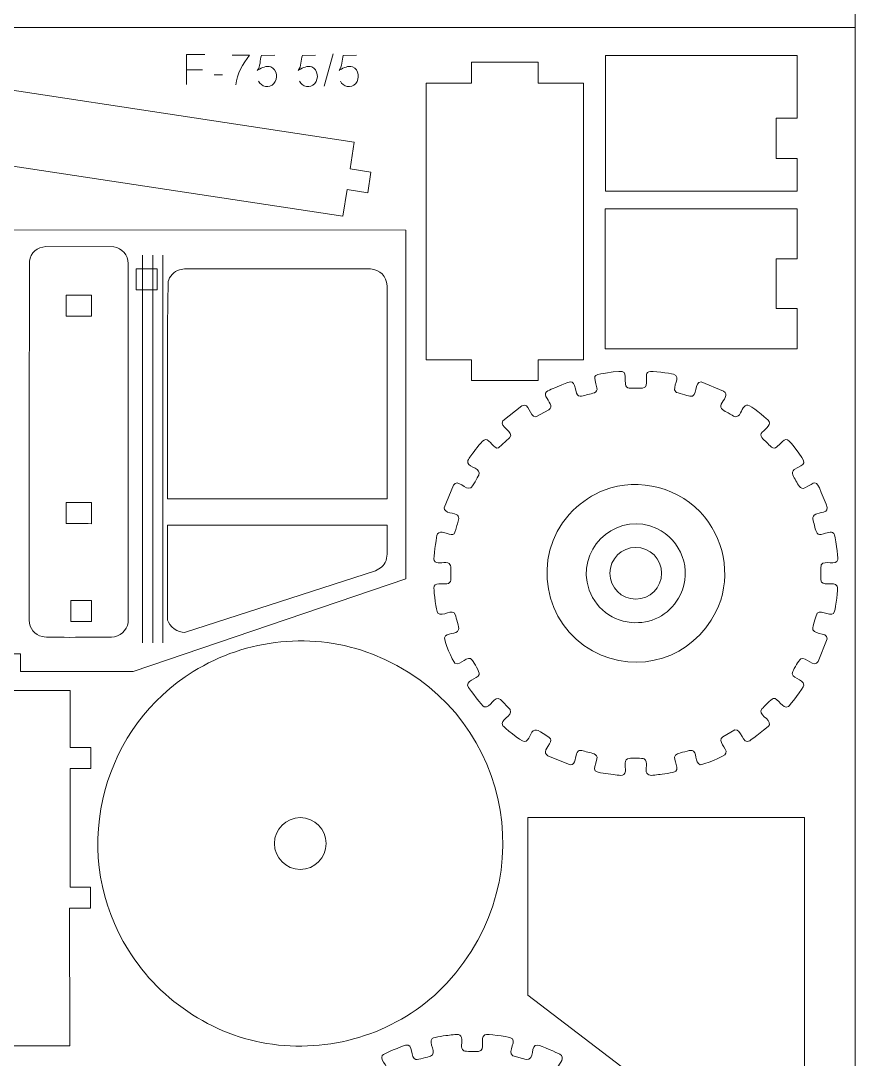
# Model space of a CAD drawing. Header units: millimetres. Extents: x 286 to 667, y 349 to 1219.
# Drawn here: x 564.4 to 666.4, y 513.3 to 640.1 of the extents above; entities that cross this region are included whole.
import ezdxf

# ---------------------------------------------------------------- set-up
doc = ezdxf.new("R2010")
doc.units = ezdxf.units.MM
doc.header["$MEASUREMENT"] = 0
doc.layers.add('Camada 1', color=7, linetype='Continuous')

msp = doc.modelspace()

# ---------------------------------------------------------------- linework, layer by layer
at = {"layer": 'Camada 1', "color": 3, "lineweight": 0}
for points in [[(476.362, 639.323), (666.362, 639.323), (666.362, 929.323), (476.362, 929.323), (476.362, 639.323)], [(476.362, 349.323), (666.362, 349.323), (666.362, 639.323), (476.362, 639.323), (476.362, 349.323)]]:
    msp.add_lwpolyline(points, close=True, dxfattribs=at)
at = {"layer": 'Camada 1', "color": 1, "lineweight": 20}
for points, knots in [([(584.6248, 632.3454), (584.6248, 633.5592), (584.5952, 634.773), (584.6396, 636.0016), (584.6396, 636.0016), (584.6396, 636.0016), (586.8748, 636.0016), (586.8748, 636.0016)], [0, 0, 0, 0, 0.33333333, 0.33333333, 0.33333333, 0.33333333, 1, 1, 1, 1]), ([(590.6841, 632.3261), (590.8156, 633.6562), (591.5026, 634.884), (592.3358, 635.9218), (592.3358, 635.9218), (592.3358, 635.9218), (590.231, 635.951), (590.231, 635.951)], [0, 0, 0, 0, 0.33333333, 0.33333333, 0.33333333, 0.33333333, 1, 1, 1, 1]), ([(593.2899, 634.0736), (593.6913, 634.5641), (593.6021, 635.3074), (593.7953, 635.9168), (593.7953, 635.9168), (593.7953, 635.9168), (595.4156, 635.9465), (595.4156, 635.9465)], [0, 0, 0, 0, 0.33333333, 0.33333333, 0.33333333, 0.33333333, 1, 1, 1, 1]), ([(598.2901, 634.0736), (598.6914, 634.5641), (598.6022, 635.3074), (598.7955, 635.9168), (598.7955, 635.9168), (598.7955, 635.9168), (600.4157, 635.9465), (600.4157, 635.9465)], [0, 0, 0, 0, 0.33333333, 0.33333333, 0.33333333, 0.33333333, 1, 1, 1, 1]), ([(603.2902, 634.0736), (603.6916, 634.5641), (603.6024, 635.3074), (603.7956, 635.9168), (603.7956, 635.9168), (603.7956, 635.9168), (605.4158, 635.9465), (605.4158, 635.9465)], [0, 0, 0, 0, 0.33333333, 0.33333333, 0.33333333, 0.33333333, 1, 1, 1, 1]), ([(593.4534, 632.7804), (593.721, 632.0371), (594.7913, 631.8885), (595.3115, 632.4682), (595.3115, 632.4682), (595.8318, 633.0776), (595.7277, 634.1628), (594.9399, 634.5047), (594.9399, 634.5047), (594.3751, 634.6979), (593.8697, 634.3857), (593.394, 634.148)], [0, 0, 0, 0, 0.25, 0.25, 0.25, 0.25, 0.5, 0.5, 0.5, 0.5, 1, 1, 1, 1]), ([(598.4536, 632.7804), (598.7212, 632.0371), (599.7914, 631.8885), (600.3117, 632.4682), (600.3117, 632.4682), (600.8319, 633.0776), (600.7278, 634.1628), (599.9401, 634.5047), (599.9401, 634.5047), (599.3752, 634.6979), (598.8698, 634.3857), (598.3941, 634.148)], [0, 0, 0, 0, 0.25, 0.25, 0.25, 0.25, 0.5, 0.5, 0.5, 0.5, 1, 1, 1, 1]), ([(603.4537, 632.7804), (603.7213, 632.0371), (604.7916, 631.8885), (605.3118, 632.4682), (605.3118, 632.4682), (605.8321, 633.0776), (605.728, 634.1628), (604.9402, 634.5047), (604.9402, 634.5047), (604.3753, 634.6979), (603.8699, 634.3857), (603.3942, 634.148)], [0, 0, 0, 0, 0.25, 0.25, 0.25, 0.25, 0.5, 0.5, 0.5, 0.5, 1, 1, 1, 1])]:
    msp.add_open_spline(points, degree=3, knots=knots, dxfattribs=at)
for points in [[(602.5712, 636.1105), (602.5712, 636.1105), (601.4544, 632.1329), (601.4544, 632.1329)], [(586.5787, 634.1513), (586.5787, 634.1513), (584.6248, 634.1513), (584.6248, 634.1513)], [(589.0531, 633.523), (589.0531, 633.523), (588.0128, 633.523), (588.0128, 633.523)]]:
    msp.add_open_spline(points, degree=3, dxfattribs=at)
at = {"layer": 'Camada 1', "color": 5, "lineweight": 9}
for points, knots in [([(635.8308, 635.9102), (635.8308, 635.9102), (659.2558, 635.9102), (659.2558, 635.9102), (659.2558, 635.9102), (659.2558, 635.9102), (659.2558, 628.2602), (659.2558, 628.2602), (659.2558, 628.2602), (659.2558, 628.2602), (656.7058, 628.2602), (656.7058, 628.2602), (656.7058, 628.2602), (656.7058, 628.2602), (656.7058, 623.3101), (656.7058, 623.3101), (656.7058, 623.3101), (656.7058, 623.3101), (659.2558, 623.3101), (659.2558, 623.3101), (659.2558, 623.3101), (659.2558, 623.3101), (659.2558, 619.3351), (659.2558, 619.3351), (659.2558, 619.3351), (659.2558, 619.3351), (635.8308, 619.3351), (635.8308, 619.3351), (635.8308, 619.3351), (635.8308, 619.3351), (635.8308, 635.9102), (635.8308, 635.9102)], [0, 0, 0, 0, 0.11111111, 0.11111111, 0.11111111, 0.11111111, 0.22222222, 0.22222222, 0.22222222, 0.22222222, 0.33333333, 0.33333333, 0.33333333, 0.33333333, 0.44444444, 0.44444444, 0.44444444, 0.44444444, 0.55555556, 0.55555556, 0.55555556, 0.55555556, 0.66666667, 0.66666667, 0.66666667, 0.66666667, 0.77777778, 0.77777778, 0.77777778, 0.77777778, 1, 1, 1, 1]), ([(604.6308, 622.06), (604.6308, 622.06), (607.1558, 621.66), (607.1558, 621.66), (607.1558, 621.66), (607.1558, 621.66), (606.7808, 619.1351), (606.7808, 619.1351), (606.7808, 619.1351), (606.7808, 619.1351), (604.2558, 619.5101), (604.2558, 619.5101), (604.2558, 619.5101), (604.2558, 619.5101), (603.7558, 616.2601), (603.7558, 616.2601), (603.7558, 616.2601), (603.7558, 616.2601), (539.9808, 625.9101), (539.9808, 625.9101), (539.9808, 625.9101), (539.9808, 625.9101), (540.4558, 629.1851), (540.4558, 629.1851), (540.4558, 629.1851), (540.4558, 629.1851), (537.9308, 629.5601), (537.9308, 629.5601), (537.9308, 629.5601), (537.9308, 629.5601), (538.3058, 632.0851), (538.3058, 632.0851), (538.3058, 632.0851), (538.3058, 632.0851), (540.8558, 631.7101), (540.8558, 631.7101), (540.8558, 631.7101), (540.8558, 631.7101), (541.3308, 634.9851), (541.3308, 634.9851), (541.3308, 634.9851), (541.3308, 634.9851), (605.1308, 625.31), (605.1308, 625.31), (605.1308, 625.31), (605.1308, 625.31), (604.6308, 622.06), (604.6308, 622.06)], [0, 0, 0, 0, 0.07692308, 0.07692308, 0.07692308, 0.07692308, 0.15384615, 0.15384615, 0.15384615, 0.15384615, 0.23076923, 0.23076923, 0.23076923, 0.23076923, 0.30769231, 0.30769231, 0.30769231, 0.30769231, 0.38461538, 0.38461538, 0.38461538, 0.38461538, 0.46153846, 0.46153846, 0.46153846, 0.46153846, 0.53846154, 0.53846154, 0.53846154, 0.53846154, 0.61538462, 0.61538462, 0.61538462, 0.61538462, 0.69230769, 0.69230769, 0.69230769, 0.69230769, 0.76923077, 0.76923077, 0.76923077, 0.76923077, 0.84615385, 0.84615385, 0.84615385, 0.84615385, 1, 1, 1, 1]), ([(627.6183, 632.5226), (627.6183, 632.5226), (627.6183, 635.0726), (627.6183, 635.0726), (627.6183, 635.0726), (627.6183, 635.0726), (619.4683, 635.0726), (619.4683, 635.0726), (619.4683, 635.0726), (619.4683, 635.0726), (619.4683, 632.5226), (619.4683, 632.5226), (619.4683, 632.5226), (619.4683, 632.5226), (613.9433, 632.5226), (613.9433, 632.5226), (613.9433, 632.5226), (613.9433, 632.5226), (613.9433, 598.7226), (613.9433, 598.7226), (613.9433, 598.7226), (613.9433, 598.7226), (619.4683, 598.7226), (619.4683, 598.7226), (619.4683, 598.7226), (619.4683, 598.7226), (619.4683, 596.1726), (619.4683, 596.1726), (619.4683, 596.1726), (619.4683, 596.1726), (627.6183, 596.1726), (627.6183, 596.1726), (627.6183, 596.1726), (627.6183, 596.1726), (627.6183, 598.7226), (627.6183, 598.7226), (627.6183, 598.7226), (627.6183, 598.7226), (633.1433, 598.7226), (633.1433, 598.7226), (633.1433, 598.7226), (633.1433, 598.7226), (633.1433, 632.5226), (633.1433, 632.5226), (633.1433, 632.5226), (633.1433, 632.5226), (627.6183, 632.5226), (627.6183, 632.5226)], [0, 0, 0, 0, 0.07692308, 0.07692308, 0.07692308, 0.07692308, 0.15384615, 0.15384615, 0.15384615, 0.15384615, 0.23076923, 0.23076923, 0.23076923, 0.23076923, 0.30769231, 0.30769231, 0.30769231, 0.30769231, 0.38461538, 0.38461538, 0.38461538, 0.38461538, 0.46153846, 0.46153846, 0.46153846, 0.46153846, 0.53846154, 0.53846154, 0.53846154, 0.53846154, 0.61538462, 0.61538462, 0.61538462, 0.61538462, 0.69230769, 0.69230769, 0.69230769, 0.69230769, 0.76923077, 0.76923077, 0.76923077, 0.76923077, 0.84615385, 0.84615385, 0.84615385, 0.84615385, 1, 1, 1, 1]), ([(659.2683, 600.0726), (659.2683, 600.0726), (635.8183, 600.0726), (635.8183, 600.0726), (635.8183, 600.0726), (635.8183, 600.0726), (635.8183, 617.1726), (635.8183, 617.1726), (635.8183, 617.1726), (635.8183, 617.1726), (659.2683, 617.1726), (659.2683, 617.1726), (659.2683, 617.1726), (659.2683, 617.1726), (659.2683, 611.0726), (659.2683, 611.0726), (659.2683, 611.0726), (659.2683, 611.0726), (656.7183, 611.0726), (656.7183, 611.0726), (656.7183, 611.0726), (656.7183, 611.0726), (656.7183, 604.9726), (656.7183, 604.9726), (656.7183, 604.9726), (656.7183, 604.9726), (659.2683, 604.9726), (659.2683, 604.9726), (659.2683, 604.9726), (659.2683, 604.9726), (659.2683, 600.0726), (659.2683, 600.0726)], [0, 0, 0, 0, 0.11111111, 0.11111111, 0.11111111, 0.11111111, 0.22222222, 0.22222222, 0.22222222, 0.22222222, 0.33333333, 0.33333333, 0.33333333, 0.33333333, 0.44444444, 0.44444444, 0.44444444, 0.44444444, 0.55555556, 0.55555556, 0.55555556, 0.55555556, 0.66666667, 0.66666667, 0.66666667, 0.66666667, 0.77777778, 0.77777778, 0.77777778, 0.77777778, 1, 1, 1, 1]), ([(551.5808, 562.7976), (551.5808, 562.7976), (554.1307, 562.7976), (554.1307, 562.7976), (554.1307, 562.7976), (554.1307, 562.7976), (554.1307, 560.6476), (554.1307, 560.6476), (554.1307, 560.6476), (554.1307, 560.6476), (561.8058, 560.6476), (561.8058, 560.6476), (561.8058, 560.6476), (561.8058, 560.6476), (561.8058, 562.7976), (561.8058, 562.7976), (561.8058, 562.7976), (561.8058, 562.7976), (564.3558, 562.7976), (564.3558, 562.7976), (564.3558, 562.7976), (564.3558, 562.7976), (564.3558, 560.6476), (564.3558, 560.6476), (564.3558, 560.6476), (564.3558, 560.6476), (578.1308, 560.6476), (578.1308, 560.6476), (578.1308, 560.6476), (578.1308, 560.6476), (611.4558, 571.9476), (611.4558, 571.9476), (611.4558, 571.9476), (611.4558, 571.9476), (611.4558, 614.5726), (611.4558, 614.5726), (611.4558, 614.5726), (611.4558, 614.5726), (531.6308, 614.5976), (531.6308, 614.5976), (531.6308, 614.5976), (531.6308, 614.5976), (531.6308, 560.6476), (531.6308, 560.6476), (531.6308, 560.6476), (531.6308, 560.6476), (541.3308, 560.6476), (541.3308, 560.6476), (541.3308, 560.6476), (541.3308, 560.6476), (541.3308, 562.7976), (541.3308, 562.7976), (541.3308, 562.7976), (541.3308, 562.7976), (543.9058, 562.7976), (543.9058, 562.7976), (543.9058, 562.7976), (543.9058, 562.7976), (543.9058, 560.6476), (543.9058, 560.6476), (543.9058, 560.6476), (543.9058, 560.6476), (551.5808, 560.6476), (551.5808, 560.6476), (551.5808, 560.6476), (551.5808, 560.6476), (551.5808, 562.7976), (551.5808, 562.7976)], [0, 0, 0, 0, 0.05555556, 0.05555556, 0.05555556, 0.05555556, 0.11111111, 0.11111111, 0.11111111, 0.11111111, 0.16666667, 0.16666667, 0.16666667, 0.16666667, 0.22222222, 0.22222222, 0.22222222, 0.22222222, 0.27777778, 0.27777778, 0.27777778, 0.27777778, 0.33333333, 0.33333333, 0.33333333, 0.33333333, 0.38888889, 0.38888889, 0.38888889, 0.38888889, 0.44444444, 0.44444444, 0.44444444, 0.44444444, 0.5, 0.5, 0.5, 0.5, 0.55555556, 0.55555556, 0.55555556, 0.55555556, 0.61111111, 0.61111111, 0.61111111, 0.61111111, 0.66666667, 0.66666667, 0.66666667, 0.66666667, 0.72222222, 0.72222222, 0.72222222, 0.72222222, 0.77777778, 0.77777778, 0.77777778, 0.77777778, 0.83333333, 0.83333333, 0.83333333, 0.83333333, 0.88888889, 0.88888889, 0.88888889, 0.88888889, 1, 1, 1, 1]), ([(577.5058, 610.4976), (577.5058, 610.4976), (577.5058, 566.6226), (577.5058, 566.6226), (577.5058, 566.6226), (577.3719, 565.6389), (576.5023, 564.8509), (575.4808, 564.8477), (575.4808, 564.8477), (574.2501, 564.8439), (567.7229, 564.7439), (567.0307, 564.8976), (567.0307, 564.8976), (566.0491, 565.1155), (565.4472, 565.903), (565.4058, 566.8976), (565.4058, 566.8976), (565.4058, 566.8976), (565.4058, 588.6976), (565.4058, 588.6976), (565.4058, 588.6976), (565.4058, 588.6976), (565.4308, 610.7726), (565.4308, 610.7726), (565.4308, 610.7726), (565.5792, 611.7955), (566.4292, 612.501), (567.4558, 612.5476), (567.4558, 612.5476), (567.4558, 612.5476), (575.7557, 612.5226), (575.7557, 612.5226), (575.7557, 612.5226), (576.7342, 612.3845), (577.5058, 611.5162), (577.5058, 610.4976)], [0, 0, 0, 0, 0.1, 0.1, 0.1, 0.1, 0.2, 0.2, 0.2, 0.2, 0.3, 0.3, 0.3, 0.3, 0.4, 0.4, 0.4, 0.4, 0.5, 0.5, 0.5, 0.5, 0.6, 0.6, 0.6, 0.6, 0.7, 0.7, 0.7, 0.7, 0.8, 0.8, 0.8, 0.8, 1, 1, 1, 1]), ([(609.1558, 581.7226), (609.1558, 581.7226), (582.3308, 581.7226), (582.3308, 581.7226), (582.3308, 581.7226), (582.3308, 581.7226), (582.3057, 602.9227), (582.3057, 602.9227), (582.3057, 602.9227), (582.3057, 602.9227), (582.4058, 608.2976), (582.4058, 608.2976), (582.4058, 608.2976), (582.5122, 608.8296), (583.1305, 609.5466), (583.7808, 609.7226), (583.7808, 609.7226), (583.7808, 609.7226), (584.3808, 609.8226), (584.3808, 609.8226), (584.3808, 609.8226), (584.3808, 609.8226), (607.1057, 609.8226), (607.1057, 609.8226), (607.1057, 609.8226), (608.2861, 609.7324), (609.0655, 608.953), (609.1558, 607.7726), (609.1558, 607.7726), (609.1558, 607.7726), (609.1558, 581.7226), (609.1558, 581.7226)], [0, 0, 0, 0, 0.11111111, 0.11111111, 0.11111111, 0.11111111, 0.22222222, 0.22222222, 0.22222222, 0.22222222, 0.33333333, 0.33333333, 0.33333333, 0.33333333, 0.44444444, 0.44444444, 0.44444444, 0.44444444, 0.55555556, 0.55555556, 0.55555556, 0.55555556, 0.66666667, 0.66666667, 0.66666667, 0.66666667, 0.77777778, 0.77777778, 0.77777778, 0.77777778, 1, 1, 1, 1]), ([(652.2173, 592.0015), (651.7501, 591.5343), (651.5799, 591.8031), (650.8423, 592.2264), (650.8423, 592.2264), (650.4082, 592.4755), (649.6985, 592.6999), (649.9923, 593.3015), (649.9923, 593.3015), (650.2163, 593.7601), (650.9878, 594.5313), (650.2673, 594.9015), (650.2673, 594.9015), (650.2673, 594.9015), (647.5423, 596.0265), (647.5423, 596.0265), (647.5423, 596.0265), (646.6125, 596.1035), (647.2166, 594.0443), (646.1423, 594.2765), (646.1423, 594.2765), (645.8792, 594.3334), (644.566, 594.6528), (644.4173, 594.8015), (644.4173, 594.8015), (643.8745, 595.3443), (645.2062, 596.6631), (644.1673, 596.9514), (644.1673, 596.9514), (643.7423, 597.0693), (641.4414, 597.4121), (641.1173, 597.2515), (641.1173, 597.2515), (640.8625, 597.1252), (640.8448, 597.0084), (640.8423, 596.8015), (640.8423, 596.8015), (640.8232, 595.2068), (640.9713, 595.2515), (639.5423, 595.2515), (639.5423, 595.2515), (639.0233, 595.2515), (638.3202, 595.1126), (638.2673, 595.7514), (638.2673, 595.7514), (638.1375, 597.3193), (638.8021, 597.5363), (635.8423, 597.1015), (635.8423, 597.1015), (634.0894, 596.844), (634.4691, 596.7914), (634.7923, 595.3015), (634.7923, 595.3015), (634.9331, 594.6524), (634.2243, 594.6184), (633.6923, 594.4765), (633.6923, 594.4765), (633.2578, 594.3606), (632.5257, 594.0003), (632.3173, 594.6265), (632.3173, 594.6265), (631.7913, 596.2067), (632.3102, 596.4618), (629.6423, 595.3015), (629.6423, 595.3015), (629.0941, 595.0631), (628.2541, 594.8775), (628.5673, 594.2265), (628.5673, 594.2265), (628.8708, 593.5956), (629.5033, 593.0436), (628.9173, 592.6014), (628.9173, 592.6014), (628.9173, 592.6014), (627.3173, 591.7514), (627.3173, 591.7514), (627.3173, 591.7514), (626.4999, 591.7514), (626.5689, 593.6296), (625.6173, 593.1015), (625.6173, 593.1015), (625.6173, 593.1015), (623.2923, 591.2765), (623.2923, 591.2765), (623.2923, 591.2765), (622.7715, 590.4871), (624.8095, 589.957), (624.1173, 589.1765), (624.1173, 589.1765), (624.1173, 589.1765), (622.7673, 587.9515), (622.7673, 587.9515), (622.7673, 587.9515), (622.1383, 587.7645), (621.7794, 588.9764), (621.1673, 588.9764), (621.1673, 588.9764), (620.7964, 588.9764), (619.9221, 587.7058), (619.6423, 587.3265), (619.6423, 587.3265), (619.3048, 586.8691), (618.9238, 586.4858), (619.0173, 586.1515), (619.0173, 586.1515), (619.2011, 585.4945), (620.7498, 585.4838), (620.3423, 584.6264), (620.3423, 584.6264), (620.2242, 584.3779), (619.5858, 583.1852), (619.3923, 583.0764), (619.3923, 583.0764), (618.721, 582.6988), (617.7916, 584.2843), (617.2673, 583.4014), (617.2673, 583.4014), (617.2673, 583.4014), (616.1423, 580.6514), (616.1423, 580.6514), (616.1423, 580.6514), (616.0652, 579.9368), (617.4632, 580.0306), (617.7673, 579.7265), (617.7673, 579.7265), (618.0522, 579.4416), (617.8236, 578.9771), (617.6923, 578.4765), (617.6923, 578.4765), (617.2945, 576.9604), (617.3493, 577.33), (615.8673, 577.6515), (615.8673, 577.6515), (615.5976, 577.71), (615.2956, 577.5756), (615.2423, 577.2515), (615.2423, 577.2515), (615.1616, 576.7603), (614.753, 574.5327), (614.9173, 574.2015), (614.9173, 574.2015), (615.1928, 573.6462), (615.9724, 574.078), (616.5673, 573.9014), (616.5673, 573.9014), (617.0652, 573.7536), (616.9423, 573.1826), (616.9423, 572.6265), (616.9423, 572.6265), (616.9423, 572.087), (617.081, 571.4147), (616.4423, 571.3515), (616.4423, 571.3515), (615.9605, 571.3038), (614.8243, 571.5986), (614.8673, 570.8015), (614.8673, 570.8015), (614.8899, 570.3818), (615.1373, 567.988), (615.3423, 567.7765), (615.3423, 567.7765), (615.9173, 567.1833), (617.1715, 568.4928), (617.4923, 567.5265), (617.4923, 567.5265), (617.5799, 567.2625), (617.9636, 565.9706), (617.8923, 565.7515), (617.8923, 565.7515), (617.6622, 565.0438), (616.3902, 565.5013), (616.1673, 564.7515), (616.1673, 564.7515), (616.0833, 564.469), (617.1717, 561.8585), (617.4423, 561.6765), (617.4423, 561.6765), (618.1181, 561.2221), (619.0092, 562.8365), (619.5673, 562.0015), (619.5673, 562.0015), (619.756, 561.7192), (620.489, 560.6016), (620.3923, 560.2764), (620.3923, 560.2764), (620.2197, 559.6959), (618.5585, 559.5046), (619.0923, 558.7015), (619.0923, 558.7015), (619.318, 558.3619), (620.752, 556.4128), (621.0173, 556.3265), (621.0173, 556.3265), (621.8069, 556.0697), (622.2206, 557.8708), (622.9923, 557.2015), (622.9923, 557.2015), (622.9923, 557.2015), (624.1923, 555.9765), (624.1923, 555.9765), (624.1923, 555.9765), (624.5941, 555.1664), (622.794, 554.757), (623.2923, 554.0015), (623.2923, 554.0015), (623.332, 553.9413), (625.5572, 552.0711), (625.8923, 552.0765), (625.8923, 552.0765), (626.6067, 552.088), (626.5753, 553.3531), (627.1923, 553.4765), (627.1923, 553.4765), (627.5308, 553.5442), (627.6713, 553.3792), (628.2423, 553.0515), (628.2423, 553.0515), (629.6423, 552.248), (629.2081, 552.3837), (628.5673, 551.0515), (628.5673, 551.0515), (628.4243, 550.7543), (628.522, 550.4957), (628.7923, 550.3515), (628.7923, 550.3515), (628.7923, 550.3515), (631.5423, 549.2265), (631.5423, 549.2265), (631.5423, 549.2265), (632.21, 549.1849), (632.1458, 550.4053), (632.3673, 550.7514), (632.3673, 550.7514), (632.6649, 551.2165), (633.1333, 550.9348), (633.6923, 550.7765), (633.6923, 550.7765), (634.1569, 550.6449), (634.9396, 550.6063), (634.7923, 549.9765), (634.7923, 549.9765), (634.4074, 548.3306), (633.9919, 548.3871), (636.7923, 548.0515), (636.7923, 548.0515), (637.3716, 547.9821), (638.2067, 547.7188), (638.2673, 548.4515), (638.2673, 548.4515), (638.3199, 549.0874), (638.0346, 549.9539), (638.7673, 550.0265), (638.7673, 550.0265), (639.0203, 550.0516), (640.3769, 550.0692), (640.5673, 549.9515), (640.5673, 549.9515), (641.1065, 549.6183), (640.628, 548.6145), (640.8923, 548.2015), (640.8923, 548.2015), (641.1477, 547.8023), (641.6582, 547.9723), (642.3173, 548.0515), (642.3173, 548.0515), (642.6845, 548.0956), (644.1885, 548.2452), (644.4173, 548.4515), (644.4173, 548.4515), (645.0146, 548.9902), (643.6773, 550.2561), (644.6423, 550.5765), (644.6423, 550.5765), (644.9149, 550.667), (646.1828, 551.0467), (646.4173, 551.0015), (646.4173, 551.0015), (647.0608, 550.8773), (646.6949, 549.4536), (647.4173, 549.2515), (647.4173, 549.2515), (647.6707, 549.1806), (650.45, 550.2325), (650.5673, 550.6515), (650.5673, 550.6515), (650.7419, 551.2754), (649.3948, 552.1351), (650.1673, 552.6515), (650.1673, 552.6515), (650.1673, 552.6515), (651.6423, 553.5015), (651.6423, 553.5015), (651.6423, 553.5015), (652.4797, 553.7334), (652.5628, 551.5854), (653.4673, 552.1765), (653.4673, 552.1765), (653.7921, 552.3887), (655.7954, 553.8671), (655.8673, 554.1264), (655.8673, 554.1264), (656.0798, 554.8931), (654.2977, 555.3255), (654.9923, 556.1015), (654.9923, 556.1015), (655.19, 556.3223), (656.0788, 557.2556), (656.3173, 557.3265), (656.3173, 557.3265), (657.0007, 557.5297), (657.4684, 555.8992), (658.1923, 556.3765), (658.1923, 556.3765), (658.312, 556.4554), (660.0974, 558.6586), (660.0923, 558.9765), (660.0923, 558.9765), (660.0791, 559.7923), (658.3042, 559.73), (658.7423, 560.6515), (658.7423, 560.6515), (658.8915, 560.9654), (659.4385, 562.0235), (659.7173, 562.1765), (659.7173, 562.1765), (660.377, 562.5386), (661.3231, 560.9503), (661.8173, 561.8765), (661.8173, 561.8765), (661.8173, 561.8765), (662.9423, 564.6265), (662.9423, 564.6265), (662.9423, 564.6265), (662.9272, 565.5647), (660.9551, 565.0091), (661.1923, 566.0265), (661.1923, 566.0265), (661.2556, 566.2981), (661.5667, 567.6009), (661.7173, 567.7515), (661.7173, 567.7515), (662.2296, 568.2638), (663.6546, 567.037), (663.8423, 568.0015), (663.8423, 568.0015), (663.9334, 568.4695), (664.3509, 570.7499), (664.1673, 571.0765), (664.1673, 571.0765), (663.7802, 571.765), (662.1673, 570.879), (662.1673, 571.8515), (662.1673, 571.8515), (662.1673, 572.1292), (662.1128, 573.5179), (662.2173, 573.6765), (662.2173, 573.6765), (662.6428, 574.3219), (664.05, 573.4586), (664.2173, 574.3264), (664.2173, 574.3264), (664.2558, 574.5263), (663.9484, 577.3155), (663.7423, 577.5014), (663.7423, 577.5014), (663.3587, 577.8474), (662.9707, 577.5561), (662.1923, 577.3765), (662.1923, 577.3765), (661.5731, 577.2336), (661.5209, 577.9865), (661.3923, 578.4765), (661.3923, 578.4765), (661.2475, 579.0286), (660.9335, 579.649), (661.5423, 579.8514), (661.5423, 579.8514), (663.1287, 580.3789), (663.3516, 579.8781), (662.2173, 582.5265), (662.2173, 582.5265), (661.4904, 584.2236), (661.5378, 583.7237), (660.1923, 583.0764), (660.1923, 583.0764), (659.6124, 582.7974), (659.3931, 583.4621), (659.1173, 583.9515), (659.1173, 583.9515), (658.8707, 584.3891), (658.3917, 584.9573), (658.9173, 585.3015), (658.9173, 585.3015), (660.2138, 586.1506), (660.7347, 585.7639), (658.8923, 588.0765), (658.8923, 588.0765), (657.8866, 589.3389), (657.9397, 589.2239), (656.7923, 588.0765), (656.7923, 588.0765), (656.3406, 587.6248), (655.8596, 588.3091), (655.5423, 588.6264), (655.5423, 588.6264), (655.156, 589.0127), (654.5282, 589.4122), (654.9923, 589.8765), (654.9923, 589.8765), (655.4316, 590.316), (656.2475, 590.8714), (655.6923, 591.3764), (655.6923, 591.3764), (655.3144, 591.7202), (653.6344, 593.1352), (653.2173, 593.1765), (653.2173, 593.1765), (652.7524, 593.2225), (652.562, 592.6087), (652.2173, 592.0015)], [0, 0, 0, 0, 0.00943396, 0.00943396, 0.00943396, 0.00943396, 0.01886792, 0.01886792, 0.01886792, 0.01886792, 0.02830189, 0.02830189, 0.02830189, 0.02830189, 0.03773585, 0.03773585, 0.03773585, 0.03773585, 0.04716981, 0.04716981, 0.04716981, 0.04716981, 0.05660377, 0.05660377, 0.05660377, 0.05660377, 0.06603774, 0.06603774, 0.06603774, 0.06603774, 0.0754717, 0.0754717, 0.0754717, 0.0754717, 0.08490566, 0.08490566, 0.08490566, 0.08490566, 0.09433962, 0.09433962, 0.09433962, 0.09433962, 0.10377358, 0.10377358, 0.10377358, 0.10377358, 0.11320755, 0.11320755, 0.11320755, 0.11320755, 0.12264151, 0.12264151, 0.12264151, 0.12264151, 0.13207547, 0.13207547, 0.13207547, 0.13207547, 0.14150943, 0.14150943, 0.14150943, 0.14150943, 0.1509434, 0.1509434, 0.1509434, 0.1509434, 0.16037736, 0.16037736, 0.16037736, 0.16037736, 0.16981132, 0.16981132, 0.16981132, 0.16981132, 0.17924528, 0.17924528, 0.17924528, 0.17924528, 0.18867925, 0.18867925, 0.18867925, 0.18867925, 0.19811321, 0.19811321, 0.19811321, 0.19811321, 0.20754717, 0.20754717, 0.20754717, 0.20754717, 0.21698113, 0.21698113, 0.21698113, 0.21698113, 0.22641509, 0.22641509, 0.22641509, 0.22641509, 0.23584906, 0.23584906, 0.23584906, 0.23584906, 0.24528302, 0.24528302, 0.24528302, 0.24528302, 0.25471698, 0.25471698, 0.25471698, 0.25471698, 0.26415094, 0.26415094, 0.26415094, 0.26415094, 0.27358491, 0.27358491, 0.27358491, 0.27358491, 0.28301887, 0.28301887, 0.28301887, 0.28301887, 0.29245283, 0.29245283, 0.29245283, 0.29245283, 0.30188679, 0.30188679, 0.30188679, 0.30188679, 0.31132075, 0.31132075, 0.31132075, 0.31132075, 0.32075472, 0.32075472, 0.32075472, 0.32075472, 0.33018868, 0.33018868, 0.33018868, 0.33018868, 0.33962264, 0.33962264, 0.33962264, 0.33962264, 0.3490566, 0.3490566, 0.3490566, 0.3490566, 0.35849057, 0.35849057, 0.35849057, 0.35849057, 0.36792453, 0.36792453, 0.36792453, 0.36792453, 0.37735849, 0.37735849, 0.37735849, 0.37735849, 0.38679245, 0.38679245, 0.38679245, 0.38679245, 0.39622642, 0.39622642, 0.39622642, 0.39622642, 0.40566038, 0.40566038, 0.40566038, 0.40566038, 0.41509434, 0.41509434, 0.41509434, 0.41509434, 0.4245283, 0.4245283, 0.4245283, 0.4245283, 0.43396226, 0.43396226, 0.43396226, 0.43396226, 0.44339623, 0.44339623, 0.44339623, 0.44339623, 0.45283019, 0.45283019, 0.45283019, 0.45283019, 0.46226415, 0.46226415, 0.46226415, 0.46226415, 0.47169811, 0.47169811, 0.47169811, 0.47169811, 0.48113208, 0.48113208, 0.48113208, 0.48113208, 0.49056604, 0.49056604, 0.49056604, 0.49056604, 0.5, 0.5, 0.5, 0.5, 0.50943396, 0.50943396, 0.50943396, 0.50943396, 0.51886792, 0.51886792, 0.51886792, 0.51886792, 0.52830189, 0.52830189, 0.52830189, 0.52830189, 0.53773585, 0.53773585, 0.53773585, 0.53773585, 0.54716981, 0.54716981, 0.54716981, 0.54716981, 0.55660377, 0.55660377, 0.55660377, 0.55660377, 0.56603774, 0.56603774, 0.56603774, 0.56603774, 0.5754717, 0.5754717, 0.5754717, 0.5754717, 0.58490566, 0.58490566, 0.58490566, 0.58490566, 0.59433962, 0.59433962, 0.59433962, 0.59433962, 0.60377358, 0.60377358, 0.60377358, 0.60377358, 0.61320755, 0.61320755, 0.61320755, 0.61320755, 0.62264151, 0.62264151, 0.62264151, 0.62264151, 0.63207547, 0.63207547, 0.63207547, 0.63207547, 0.64150943, 0.64150943, 0.64150943, 0.64150943, 0.6509434, 0.6509434, 0.6509434, 0.6509434, 0.66037736, 0.66037736, 0.66037736, 0.66037736, 0.66981132, 0.66981132, 0.66981132, 0.66981132, 0.67924528, 0.67924528, 0.67924528, 0.67924528, 0.68867925, 0.68867925, 0.68867925, 0.68867925, 0.69811321, 0.69811321, 0.69811321, 0.69811321, 0.70754717, 0.70754717, 0.70754717, 0.70754717, 0.71698113, 0.71698113, 0.71698113, 0.71698113, 0.72641509, 0.72641509, 0.72641509, 0.72641509, 0.73584906, 0.73584906, 0.73584906, 0.73584906, 0.74528302, 0.74528302, 0.74528302, 0.74528302, 0.75471698, 0.75471698, 0.75471698, 0.75471698, 0.76415094, 0.76415094, 0.76415094, 0.76415094, 0.77358491, 0.77358491, 0.77358491, 0.77358491, 0.78301887, 0.78301887, 0.78301887, 0.78301887, 0.79245283, 0.79245283, 0.79245283, 0.79245283, 0.80188679, 0.80188679, 0.80188679, 0.80188679, 0.81132075, 0.81132075, 0.81132075, 0.81132075, 0.82075472, 0.82075472, 0.82075472, 0.82075472, 0.83018868, 0.83018868, 0.83018868, 0.83018868, 0.83962264, 0.83962264, 0.83962264, 0.83962264, 0.8490566, 0.8490566, 0.8490566, 0.8490566, 0.85849057, 0.85849057, 0.85849057, 0.85849057, 0.86792453, 0.86792453, 0.86792453, 0.86792453, 0.87735849, 0.87735849, 0.87735849, 0.87735849, 0.88679245, 0.88679245, 0.88679245, 0.88679245, 0.89622642, 0.89622642, 0.89622642, 0.89622642, 0.90566038, 0.90566038, 0.90566038, 0.90566038, 0.91509434, 0.91509434, 0.91509434, 0.91509434, 0.9245283, 0.9245283, 0.9245283, 0.9245283, 0.93396226, 0.93396226, 0.93396226, 0.93396226, 0.94339623, 0.94339623, 0.94339623, 0.94339623, 0.95283019, 0.95283019, 0.95283019, 0.95283019, 0.96226415, 0.96226415, 0.96226415, 0.96226415, 0.97169811, 0.97169811, 0.97169811, 0.97169811, 0.98113208, 0.98113208, 0.98113208, 0.98113208, 1, 1, 1, 1]), ([(607.7308, 572.9226), (607.7308, 572.9226), (584.3808, 565.4226), (584.3808, 565.4226), (584.3808, 565.4226), (583.6493, 565.308), (582.46, 566.2099), (582.3308, 566.9226), (582.3308, 566.9226), (582.3308, 566.9226), (582.3308, 578.5226), (582.3308, 578.5226), (582.3308, 578.5226), (582.3308, 578.5226), (609.1558, 578.5226), (609.1558, 578.5226), (609.1558, 578.5226), (609.1558, 577.7383), (609.2423, 574.7307), (609.0308, 574.1976), (609.0308, 574.1976), (608.7527, 573.4966), (608.3205, 573.2502), (607.7308, 572.9226)], [0, 0, 0, 0, 0.14285714, 0.14285714, 0.14285714, 0.14285714, 0.28571429, 0.28571429, 0.28571429, 0.28571429, 0.42857143, 0.42857143, 0.42857143, 0.42857143, 0.57142857, 0.57142857, 0.57142857, 0.57142857, 0.71428571, 0.71428571, 0.71428571, 0.71428571, 1, 1, 1, 1]), ([(574.6601, 546.0543), (576.3523, 552.2071), (580.0419, 557.2453), (585.4601, 560.6293), (585.4601, 560.6293), (591.9288, 564.6694), (600.244, 565.5426), (607.3601, 562.7543), (607.3601, 562.7543), (623.9614, 556.2494), (628.6048, 535.6581), (616.4601, 522.5793), (616.4601, 522.5793), (611.2328, 516.9499), (603.466, 514.212), (595.8601, 515.0043), (595.8601, 515.0043), (588.3757, 515.784), (581.4852, 520.2242), (577.5351, 526.6043), (577.5351, 526.6043), (574.0633, 532.2119), (572.9616, 538.6125), (574.4101, 545.0543), (574.4101, 545.0543), (574.4101, 545.0543), (574.6601, 546.0543), (574.6601, 546.0543)], [0, 0, 0, 0, 0.125, 0.125, 0.125, 0.125, 0.25, 0.25, 0.25, 0.25, 0.375, 0.375, 0.375, 0.375, 0.5, 0.5, 0.5, 0.5, 0.625, 0.625, 0.625, 0.625, 0.75, 0.75, 0.75, 0.75, 1, 1, 1, 1]), ([(480.7058, 514.9101), (480.7058, 514.9101), (570.3808, 514.9101), (570.3808, 514.9101), (570.3808, 514.9101), (570.3808, 514.9101), (570.3558, 531.7351), (570.3558, 531.7351), (570.3558, 531.7351), (570.3558, 531.7351), (572.9058, 531.7351), (572.9058, 531.7351), (572.9058, 531.7351), (572.9058, 531.7351), (572.9058, 534.2851), (572.9058, 534.2851), (572.9058, 534.2851), (572.9058, 534.2851), (570.4058, 534.2851), (570.4058, 534.2851), (570.4058, 534.2851), (570.4058, 534.2851), (570.4058, 548.7851), (570.4058, 548.7851), (570.4058, 548.7851), (570.4058, 548.7851), (572.9558, 548.7851), (572.9558, 548.7851), (572.9558, 548.7851), (572.9558, 548.7851), (572.9558, 551.3351), (572.9558, 551.3351), (572.9558, 551.3351), (572.9558, 551.3351), (570.4058, 551.3351), (570.4058, 551.3351), (570.4058, 551.3351), (570.4058, 551.3351), (570.4058, 558.3351), (570.4058, 558.3351), (570.4058, 558.3351), (570.4058, 558.3351), (480.7058, 558.3351), (480.7058, 558.3351), (480.7058, 558.3351), (480.7058, 558.3351), (480.7058, 551.3351), (480.7058, 551.3351), (480.7058, 551.3351), (480.7058, 551.3351), (478.1308, 551.3351), (478.1308, 551.3351), (478.1308, 551.3351), (478.1308, 551.3351), (478.1308, 548.7851), (478.1308, 548.7851), (478.1308, 548.7851), (478.1308, 548.7851), (480.7058, 548.7851), (480.7058, 548.7851), (480.7058, 548.7851), (480.7058, 548.7851), (480.7058, 534.2851), (480.7058, 534.2851), (480.7058, 534.2851), (480.7058, 534.2851), (478.1558, 534.2851), (478.1558, 534.2851), (478.1558, 534.2851), (478.1558, 534.2851), (478.1558, 531.7351), (478.1558, 531.7351), (478.1558, 531.7351), (478.1558, 531.7351), (480.7058, 531.7351), (480.7058, 531.7351), (480.7058, 531.7351), (480.7058, 531.7351), (480.7058, 514.9101), (480.7058, 514.9101)], [0, 0, 0, 0, 0.04761905, 0.04761905, 0.04761905, 0.04761905, 0.0952381, 0.0952381, 0.0952381, 0.0952381, 0.14285714, 0.14285714, 0.14285714, 0.14285714, 0.19047619, 0.19047619, 0.19047619, 0.19047619, 0.23809524, 0.23809524, 0.23809524, 0.23809524, 0.28571429, 0.28571429, 0.28571429, 0.28571429, 0.33333333, 0.33333333, 0.33333333, 0.33333333, 0.38095238, 0.38095238, 0.38095238, 0.38095238, 0.42857143, 0.42857143, 0.42857143, 0.42857143, 0.47619048, 0.47619048, 0.47619048, 0.47619048, 0.52380952, 0.52380952, 0.52380952, 0.52380952, 0.57142857, 0.57142857, 0.57142857, 0.57142857, 0.61904762, 0.61904762, 0.61904762, 0.61904762, 0.66666667, 0.66666667, 0.66666667, 0.66666667, 0.71428571, 0.71428571, 0.71428571, 0.71428571, 0.76190476, 0.76190476, 0.76190476, 0.76190476, 0.80952381, 0.80952381, 0.80952381, 0.80952381, 0.85714286, 0.85714286, 0.85714286, 0.85714286, 0.9047619, 0.9047619, 0.9047619, 0.9047619, 1, 1, 1, 1]), ([(654.4934, 489.5101), (654.4934, 489.5101), (654.0934, 501.91), (654.0934, 501.91), (654.0934, 501.91), (654.0934, 501.91), (651.4683, 501.91), (651.4683, 501.91), (651.4683, 501.91), (651.4683, 501.91), (626.3683, 521.085), (626.3683, 521.085), (626.3683, 521.085), (626.3683, 521.085), (626.3683, 542.81), (626.3683, 542.81), (626.3683, 542.81), (626.3683, 542.81), (660.1683, 542.81), (660.1683, 542.81), (660.1683, 542.81), (660.1683, 542.81), (660.1683, 511.46), (660.1683, 511.46), (660.1683, 511.46), (660.1683, 511.46), (662.7184, 511.46), (662.7184, 511.46), (662.7184, 511.46), (662.7184, 511.46), (662.7184, 508.885), (662.7184, 508.885), (662.7184, 508.885), (662.7184, 508.885), (660.1683, 508.885), (660.1683, 508.885), (660.1683, 508.885), (660.1683, 508.885), (660.1683, 475.0101), (660.1683, 475.0101), (660.1683, 475.0101), (660.1683, 475.0101), (662.7184, 475.0101), (662.7184, 475.0101), (662.7184, 475.0101), (662.7184, 475.0101), (662.7184, 472.4351), (662.7184, 472.4351), (662.7184, 472.4351), (662.7184, 472.4351), (655.0183, 472.4351), (655.0183, 472.4351), (655.0183, 472.4351), (655.0183, 472.4351), (654.4934, 489.5101), (654.4934, 489.5101)], [0, 0, 0, 0, 0.06666667, 0.06666667, 0.06666667, 0.06666667, 0.13333333, 0.13333333, 0.13333333, 0.13333333, 0.2, 0.2, 0.2, 0.2, 0.26666667, 0.26666667, 0.26666667, 0.26666667, 0.33333333, 0.33333333, 0.33333333, 0.33333333, 0.4, 0.4, 0.4, 0.4, 0.46666667, 0.46666667, 0.46666667, 0.46666667, 0.53333333, 0.53333333, 0.53333333, 0.53333333, 0.6, 0.6, 0.6, 0.6, 0.66666667, 0.66666667, 0.66666667, 0.66666667, 0.73333333, 0.73333333, 0.73333333, 0.73333333, 0.8, 0.8, 0.8, 0.8, 0.86666667, 0.86666667, 0.86666667, 0.86666667, 1, 1, 1, 1]), ([(632.2182, 510.9989), (631.8009, 510.4773), (631.4365, 510.8473), (630.8432, 511.1989), (630.8432, 511.1989), (630.3494, 511.4915), (629.7127, 511.6997), (629.9932, 512.2738), (629.9932, 512.2738), (630.2287, 512.7559), (630.9864, 513.5008), (630.2682, 513.8738), (630.2682, 513.8738), (630.0124, 514.0067), (627.9259, 514.9672), (627.5432, 514.9989), (627.5432, 514.9989), (626.5854, 515.0782), (627.2587, 513.1028), (626.1432, 513.2489), (626.1432, 513.2489), (626.1432, 513.2489), (624.5182, 513.6989), (624.5182, 513.6989), (624.5182, 513.6989), (623.7421, 514.2106), (625.2398, 515.6262), (624.1682, 515.9239), (624.1682, 515.9239), (623.7903, 516.0289), (621.3651, 516.3942), (621.0932, 516.2488), (621.0932, 516.2488), (620.411, 515.8839), (621.3122, 514.3058), (620.3182, 514.2239), (620.3182, 514.2239), (620.0572, 514.2024), (618.7094, 514.1806), (618.5182, 514.2988), (618.5182, 514.2988), (617.992, 514.6242), (618.4232, 515.3184), (618.2432, 515.9239), (618.2432, 515.9239), (618.0775, 516.4811), (617.3521, 516.269), (616.7682, 516.1989), (616.7682, 516.1989), (616.401, 516.1548), (614.8971, 516.0052), (614.6682, 515.7989), (614.6682, 515.7989), (614.1006, 515.2873), (615.3886, 513.9629), (614.4432, 513.6489), (614.4432, 513.6489), (614.159, 513.5545), (612.928, 513.1989), (612.6682, 513.2489), (612.6682, 513.2489), (611.9468, 513.3878), (612.4315, 515.2686), (611.3932, 514.9739), (611.3932, 514.9739), (611.0075, 514.8644), (608.7373, 513.9804), (608.5682, 513.7239), (608.5682, 513.7239), (608.1543, 513.0961), (609.7427, 512.15), (608.9182, 511.5989), (608.9182, 511.5989), (608.9182, 511.5989), (607.4432, 510.7488), (607.4432, 510.7488), (607.4432, 510.7488), (606.5287, 510.5723), (606.525, 512.6767), (605.6182, 512.0739), (605.6182, 512.0739), (605.2245, 511.8122), (603.3478, 510.4758), (603.2432, 510.1239), (603.2432, 510.1239), (603.0027, 509.3147), (604.7952, 508.9329), (604.0932, 508.1489), (604.0932, 508.1489), (603.8954, 507.928), (603.0068, 506.9948), (602.7682, 506.9239), (602.7682, 506.9239), (602.0488, 506.71), (601.5529, 508.5211), (600.7932, 507.7739), (600.7932, 507.7739), (600.5201, 507.5053), (598.9932, 505.5682), (598.9932, 505.2739), (598.9932, 505.2739), (598.9931, 504.566), (600.2103, 504.5893), (600.3932, 503.9738), (600.3932, 503.9738), (600.508, 503.5877), (599.4579, 502.0835), (599.3932, 502.0489), (599.3932, 502.0489), (598.7403, 501.6995), (597.7491, 503.2754), (597.2682, 502.3738), (597.2682, 502.3738), (597.2682, 502.3738), (596.1432, 499.6238), (596.1432, 499.6238), (596.1432, 499.6238), (596.1583, 498.6938), (598.125, 499.2182), (597.8932, 498.2239), (597.8932, 498.2239), (597.7993, 497.8212), (597.5408, 496.5785), (597.2682, 496.3988), (597.2682, 496.3988), (596.7993, 496.0897), (595.4207, 497.1727), (595.2432, 496.2489), (595.2432, 496.2489), (595.1541, 495.7855), (594.7563, 493.5003), (594.9182, 493.1739), (594.9182, 493.1739), (595.2614, 492.482), (596.9182, 493.3844), (596.9182, 492.3988), (596.9182, 492.3988), (596.9182, 492.097), (596.9742, 490.7625), (596.8682, 490.5739), (596.8682, 490.5739), (596.5119, 489.9399), (594.8156, 490.8011), (594.8682, 489.7989), (594.8682, 489.7989), (594.8906, 489.3727), (595.1272, 486.9718), (595.3432, 486.7489), (595.3432, 486.7489), (595.9174, 486.1565), (597.1735, 487.5), (597.4932, 486.5239), (597.4932, 486.5239), (597.5768, 486.2685), (597.9541, 484.9539), (597.8932, 484.7489), (597.8932, 484.7489), (597.6823, 484.0395), (596.1432, 484.4688), (596.1432, 483.5989), (596.1432, 483.5989), (596.1432, 483.5021), (597.1491, 480.8428), (597.4432, 480.6489), (597.4432, 480.6489), (598.0853, 480.2255), (599.0477, 481.8468), (599.5682, 480.9739), (599.5682, 480.9739), (599.8213, 480.5494), (600.492, 479.5813), (600.3932, 479.2489), (600.3932, 479.2489), (600.2073, 478.6235), (598.5674, 478.523), (599.0932, 477.6989), (599.0932, 477.6989), (599.3459, 477.3029), (600.6654, 475.4136), (601.0182, 475.2989), (601.0182, 475.2989), (601.7731, 475.0534), (602.2324, 476.8338), (602.9932, 476.1739), (602.9932, 476.1739), (603.1722, 476.0187), (604.2082, 475.0305), (604.2432, 474.8489), (604.2432, 474.8489), (604.383, 474.123), (602.8194, 473.6924), (603.2932, 472.9739), (603.2932, 472.9739), (603.2932, 472.9739), (605.7432, 471.0989), (605.7432, 471.0989), (605.7432, 471.0989), (606.685, 470.8189), (606.5893, 472.9061), (607.5682, 472.4239), (607.5682, 472.4239), (607.5682, 472.4239), (609.0182, 471.5489), (609.0182, 471.5489), (609.0182, 471.5489), (609.6349, 470.8378), (607.8053, 469.8357), (608.7932, 469.3239), (608.7932, 469.3239), (609.1776, 469.1248), (611.348, 468.1622), (611.6682, 468.2239), (611.6682, 468.2239), (612.4362, 468.3718), (611.921, 470.1948), (612.9432, 469.9739), (612.9432, 469.9739), (613.1892, 469.9207), (614.5415, 469.5894), (614.6682, 469.4489), (614.6682, 469.4489), (615.2001, 468.8591), (613.8955, 467.5827), (614.9182, 467.2989), (614.9182, 467.2989), (615.3226, 467.1867), (617.6981, 466.833), (617.9932, 466.9989), (617.9932, 466.9989), (618.716, 467.4051), (617.7296, 468.9129), (618.7682, 468.9989), (618.7682, 468.9989), (619.0292, 469.0205), (620.3767, 469.0422), (620.5682, 468.9239), (620.5682, 468.9239), (621.2119, 468.5261), (620.3257, 466.9067), (621.3682, 466.9489), (621.3682, 466.9489), (621.8405, 466.968), (624.1382, 467.1714), (624.4182, 467.4239), (624.4182, 467.4239), (624.9898, 467.9394), (623.6927, 469.2583), (624.6432, 469.5739), (624.6432, 469.5739), (624.9001, 469.6592), (626.2076, 470.0462), (626.4182, 469.9739), (626.4182, 469.9739), (627.1843, 469.711), (626.6576, 467.973), (627.6932, 468.2489), (627.6932, 468.2489), (627.6932, 468.2489), (630.4182, 469.3989), (630.4182, 469.3989), (630.4182, 469.3989), (631.1244, 470.0358), (629.3024, 470.9958), (630.1682, 471.6489), (630.1682, 471.6489), (630.1682, 471.6489), (631.7682, 472.4989), (631.7682, 472.4989), (631.7682, 472.4989), (632.5861, 472.4989), (632.5165, 470.6208), (633.4682, 471.1489), (633.4682, 471.1489), (633.4682, 471.1489), (635.7932, 472.9739), (635.7932, 472.9739), (635.7932, 472.9739), (636.3054, 473.7507), (634.2773, 474.2949), (634.9682, 475.0739), (634.9682, 475.0739), (634.9682, 475.0739), (636.3182, 476.2989), (636.3182, 476.2989), (636.3182, 476.2989), (637.0163, 476.5064), (637.5617, 474.7143), (638.2932, 475.4489), (638.2932, 475.4489), (638.545, 475.7018), (640.0891, 477.6976), (640.0932, 477.9489), (640.0932, 477.9489), (640.1059, 478.7357), (638.3088, 478.7102), (638.7432, 479.6239), (638.7432, 479.6239), (638.8538, 479.8565), (639.5094, 481.0706), (639.6932, 481.1739), (639.6932, 481.1739), (640.3823, 481.5612), (641.2778, 479.9395), (641.8182, 480.8489), (641.8182, 480.8489), (641.8182, 480.8489), (642.9432, 483.5989), (642.9432, 483.5989), (642.9432, 483.5989), (643.0033, 484.2531), (641.7495, 484.2627), (641.4182, 484.4489), (641.4182, 484.4489), (640.9756, 484.6976), (641.27, 485.2793), (641.3932, 485.7488), (641.3932, 485.7488), (641.7958, 487.2835), (641.6987, 486.9285), (643.2182, 486.5989), (643.2182, 486.5989), (643.5117, 486.5352), (643.788, 486.6632), (643.8432, 486.9989), (643.8432, 486.9989), (643.924, 487.4902), (644.3326, 489.7175), (644.1682, 490.0489), (644.1682, 490.0489), (643.8219, 490.7471), (642.1682, 489.8271), (642.1682, 490.8239), (642.1682, 490.8239), (642.1682, 491.1189), (642.1127, 492.4612), (642.2182, 492.6489), (642.2182, 492.6489), (642.5813, 493.2949), (644.2749, 492.3965), (644.2182, 493.4489), (644.2182, 493.4489), (644.1957, 493.8659), (643.9426, 496.2681), (643.7432, 496.4739), (643.7432, 496.4739), (643.1609, 497.075), (641.9242, 495.727), (641.5932, 496.7239), (641.5932, 496.7239), (641.5063, 496.9857), (641.1302, 498.2619), (641.1932, 498.4739), (641.1932, 498.4739), (641.3835, 499.1142), (642.6033, 498.8399), (642.8682, 499.3739), (642.8682, 499.3739), (643.0285, 499.6972), (642.8035, 500.0387), (642.5682, 500.6489), (642.5682, 500.6489), (642.442, 500.9761), (641.8988, 502.4303), (641.6432, 502.5739), (641.6432, 502.5739), (640.9043, 502.9892), (640.0923, 501.39), (639.5182, 502.2489), (639.5182, 502.2489), (639.3295, 502.5311), (638.5966, 503.6487), (638.6932, 503.9738), (638.6932, 503.9738), (638.8698, 504.568), (640.5117, 504.7307), (639.9932, 505.5238), (639.9932, 505.5238), (639.7475, 505.8996), (638.3914, 507.8188), (638.0682, 507.9238), (638.0682, 507.9238), (637.2937, 508.1753), (636.8597, 506.3841), (636.0932, 507.0489), (636.0932, 507.0489), (635.9008, 507.2158), (634.8896, 508.1772), (634.8432, 508.3739), (634.8432, 508.3739), (634.6644, 509.132), (636.2674, 509.5302), (635.7932, 510.2489), (635.7932, 510.2489), (635.7371, 510.3339), (633.5092, 512.1692), (633.2182, 512.1739), (633.2182, 512.1739), (632.7293, 512.1818), (632.5347, 511.5564), (632.2182, 510.9989)], [0, 0, 0, 0, 0.00990099, 0.00990099, 0.00990099, 0.00990099, 0.01980198, 0.01980198, 0.01980198, 0.01980198, 0.02970297, 0.02970297, 0.02970297, 0.02970297, 0.03960396, 0.03960396, 0.03960396, 0.03960396, 0.04950495, 0.04950495, 0.04950495, 0.04950495, 0.05940594, 0.05940594, 0.05940594, 0.05940594, 0.06930693, 0.06930693, 0.06930693, 0.06930693, 0.07920792, 0.07920792, 0.07920792, 0.07920792, 0.08910891, 0.08910891, 0.08910891, 0.08910891, 0.0990099, 0.0990099, 0.0990099, 0.0990099, 0.10891089, 0.10891089, 0.10891089, 0.10891089, 0.11881188, 0.11881188, 0.11881188, 0.11881188, 0.12871287, 0.12871287, 0.12871287, 0.12871287, 0.13861386, 0.13861386, 0.13861386, 0.13861386, 0.14851485, 0.14851485, 0.14851485, 0.14851485, 0.15841584, 0.15841584, 0.15841584, 0.15841584, 0.16831683, 0.16831683, 0.16831683, 0.16831683, 0.17821782, 0.17821782, 0.17821782, 0.17821782, 0.18811881, 0.18811881, 0.18811881, 0.18811881, 0.1980198, 0.1980198, 0.1980198, 0.1980198, 0.20792079, 0.20792079, 0.20792079, 0.20792079, 0.21782178, 0.21782178, 0.21782178, 0.21782178, 0.22772277, 0.22772277, 0.22772277, 0.22772277, 0.23762376, 0.23762376, 0.23762376, 0.23762376, 0.24752475, 0.24752475, 0.24752475, 0.24752475, 0.25742574, 0.25742574, 0.25742574, 0.25742574, 0.26732673, 0.26732673, 0.26732673, 0.26732673, 0.27722772, 0.27722772, 0.27722772, 0.27722772, 0.28712871, 0.28712871, 0.28712871, 0.28712871, 0.2970297, 0.2970297, 0.2970297, 0.2970297, 0.30693069, 0.30693069, 0.30693069, 0.30693069, 0.31683168, 0.31683168, 0.31683168, 0.31683168, 0.32673267, 0.32673267, 0.32673267, 0.32673267, 0.33663366, 0.33663366, 0.33663366, 0.33663366, 0.34653465, 0.34653465, 0.34653465, 0.34653465, 0.35643564, 0.35643564, 0.35643564, 0.35643564, 0.36633663, 0.36633663, 0.36633663, 0.36633663, 0.37623762, 0.37623762, 0.37623762, 0.37623762, 0.38613861, 0.38613861, 0.38613861, 0.38613861, 0.3960396, 0.3960396, 0.3960396, 0.3960396, 0.40594059, 0.40594059, 0.40594059, 0.40594059, 0.41584158, 0.41584158, 0.41584158, 0.41584158, 0.42574257, 0.42574257, 0.42574257, 0.42574257, 0.43564356, 0.43564356, 0.43564356, 0.43564356, 0.44554455, 0.44554455, 0.44554455, 0.44554455, 0.45544554, 0.45544554, 0.45544554, 0.45544554, 0.46534653, 0.46534653, 0.46534653, 0.46534653, 0.47524752, 0.47524752, 0.47524752, 0.47524752, 0.48514851, 0.48514851, 0.48514851, 0.48514851, 0.4950495, 0.4950495, 0.4950495, 0.4950495, 0.5049505, 0.5049505, 0.5049505, 0.5049505, 0.51485149, 0.51485149, 0.51485149, 0.51485149, 0.52475248, 0.52475248, 0.52475248, 0.52475248, 0.53465347, 0.53465347, 0.53465347, 0.53465347, 0.54455446, 0.54455446, 0.54455446, 0.54455446, 0.55445545, 0.55445545, 0.55445545, 0.55445545, 0.56435644, 0.56435644, 0.56435644, 0.56435644, 0.57425743, 0.57425743, 0.57425743, 0.57425743, 0.58415842, 0.58415842, 0.58415842, 0.58415842, 0.59405941, 0.59405941, 0.59405941, 0.59405941, 0.6039604, 0.6039604, 0.6039604, 0.6039604, 0.61386139, 0.61386139, 0.61386139, 0.61386139, 0.62376238, 0.62376238, 0.62376238, 0.62376238, 0.63366337, 0.63366337, 0.63366337, 0.63366337, 0.64356436, 0.64356436, 0.64356436, 0.64356436, 0.65346535, 0.65346535, 0.65346535, 0.65346535, 0.66336634, 0.66336634, 0.66336634, 0.66336634, 0.67326733, 0.67326733, 0.67326733, 0.67326733, 0.68316832, 0.68316832, 0.68316832, 0.68316832, 0.69306931, 0.69306931, 0.69306931, 0.69306931, 0.7029703, 0.7029703, 0.7029703, 0.7029703, 0.71287129, 0.71287129, 0.71287129, 0.71287129, 0.72277228, 0.72277228, 0.72277228, 0.72277228, 0.73267327, 0.73267327, 0.73267327, 0.73267327, 0.74257426, 0.74257426, 0.74257426, 0.74257426, 0.75247525, 0.75247525, 0.75247525, 0.75247525, 0.76237624, 0.76237624, 0.76237624, 0.76237624, 0.77227723, 0.77227723, 0.77227723, 0.77227723, 0.78217822, 0.78217822, 0.78217822, 0.78217822, 0.79207921, 0.79207921, 0.79207921, 0.79207921, 0.8019802, 0.8019802, 0.8019802, 0.8019802, 0.81188119, 0.81188119, 0.81188119, 0.81188119, 0.82178218, 0.82178218, 0.82178218, 0.82178218, 0.83168317, 0.83168317, 0.83168317, 0.83168317, 0.84158416, 0.84158416, 0.84158416, 0.84158416, 0.85148515, 0.85148515, 0.85148515, 0.85148515, 0.86138614, 0.86138614, 0.86138614, 0.86138614, 0.87128713, 0.87128713, 0.87128713, 0.87128713, 0.88118812, 0.88118812, 0.88118812, 0.88118812, 0.89108911, 0.89108911, 0.89108911, 0.89108911, 0.9009901, 0.9009901, 0.9009901, 0.9009901, 0.91089109, 0.91089109, 0.91089109, 0.91089109, 0.92079208, 0.92079208, 0.92079208, 0.92079208, 0.93069307, 0.93069307, 0.93069307, 0.93069307, 0.94059406, 0.94059406, 0.94059406, 0.94059406, 0.95049505, 0.95049505, 0.95049505, 0.95049505, 0.96039604, 0.96039604, 0.96039604, 0.96039604, 0.97029703, 0.97029703, 0.97029703, 0.97029703, 0.98019802, 0.98019802, 0.98019802, 0.98019802, 1, 1, 1, 1])]:
    msp.add_open_spline(points, degree=3, knots=knots, dxfattribs=at)
at = {"layer": 'Camada 1', "color": 240, "lineweight": 9}
for points in [[(579.2558, 611.4976), (579.2558, 611.4976), (579.2558, 564.1226), (579.2558, 564.1226)], [(580.5058, 611.4976), (580.5058, 611.4976), (580.5058, 564.1226), (580.5058, 564.1226)], [(581.7308, 611.4976), (581.7308, 611.4976), (581.7308, 564.1226), (581.7308, 564.1226)]]:
    msp.add_open_spline(points, degree=3, dxfattribs=at)
at = {"layer": 'Camada 1', "color": 250, "lineweight": 9}
for points in [[(578.4808, 607.2726), (579.3391, 607.2726), (580.1975, 607.2726), (581.0558, 607.2726), (581.0558, 607.2726), (581.0558, 608.1226), (581.0558, 608.9726), (581.0558, 609.8226), (581.0558, 609.8226), (580.1975, 609.8226), (579.3391, 609.8226), (578.4808, 609.8226), (578.4808, 609.8226), (578.4808, 608.9726), (578.4808, 608.1226), (578.4808, 607.2726)], [(569.9308, 604.0476), (569.9308, 604.8976), (569.9308, 605.7476), (569.9308, 606.5976), (569.9308, 606.5976), (570.9558, 606.5976), (571.9808, 606.5976), (573.0058, 606.5976), (573.0058, 606.5976), (573.0058, 605.7476), (573.0058, 604.8976), (573.0058, 604.0476), (573.0058, 604.0476), (571.9808, 604.0476), (570.9558, 604.0476), (569.9308, 604.0476)], [(569.9308, 581.2726), (570.9558, 581.2726), (571.9808, 581.2726), (573.0058, 581.2726), (573.0058, 581.2726), (573.0058, 580.4143), (573.0058, 579.556), (573.0058, 578.6977), (573.0058, 578.6977), (571.9808, 578.706), (570.9558, 578.7144), (569.9308, 578.7227), (569.9308, 578.7227), (569.9308, 579.5727), (569.9308, 580.4226), (569.9308, 581.2726)], [(639.5431, 575.8039), (641.2886, 575.8039), (642.7036, 574.3889), (642.7036, 572.6433), (642.7036, 572.6433), (642.7036, 570.8977), (641.2886, 569.4827), (639.5431, 569.4827), (639.5431, 569.4827), (637.7976, 569.4827), (636.3826, 570.8977), (636.3826, 572.6433), (636.3826, 572.6433), (636.3826, 574.3889), (637.7976, 575.8039), (639.5431, 575.8039)], [(570.4808, 566.7476), (571.3308, 566.7476), (572.1808, 566.7476), (573.0308, 566.7476), (573.0308, 566.7476), (573.0308, 567.6059), (573.0308, 568.4643), (573.0308, 569.3226), (573.0308, 569.3226), (572.1808, 569.3226), (571.3308, 569.3226), (570.4808, 569.3226), (570.4808, 569.3226), (570.4808, 568.4643), (570.4808, 567.6059), (570.4808, 566.7476)], [(598.5433, 542.7832), (600.2888, 542.7832), (601.7038, 541.3682), (601.7038, 539.6226), (601.7038, 539.6226), (601.7038, 537.877), (600.2888, 536.462), (598.5433, 536.462), (598.5433, 536.462), (596.7978, 536.462), (595.3828, 537.877), (595.3828, 539.6226), (595.3828, 539.6226), (595.3828, 541.3682), (596.7978, 542.7832), (598.5433, 542.7832)]]:
    msp.add_open_spline(points, degree=3, knots=[0, 0, 0, 0, 0.2, 0.2, 0.2, 0.2, 0.4, 0.4, 0.4, 0.4, 0.6, 0.6, 0.6, 0.6, 1, 1, 1, 1], dxfattribs=at)
at = {"layer": 'Camada 1', "color": 240, "lineweight": 9}
for points, knots in [([(631.8673, 580.3014), (633.0412, 581.4169), (634.1523, 582.2115), (635.6923, 582.8015), (635.6923, 582.8015), (639.9549, 584.4346), (645.0299, 583.0844), (647.9673, 579.5014), (647.9673, 579.5014), (650.5763, 576.3189), (651.1994, 571.6316), (649.3423, 567.9265), (649.3423, 567.9265), (646.5066, 562.2691), (639.8248, 560.1114), (634.2423, 563.1515), (634.2423, 563.1515), (628.3458, 566.3626), (626.7539, 574.6411), (631.3923, 579.8015), (631.3923, 579.8015), (631.3923, 579.8015), (631.8673, 580.3014), (631.8673, 580.3014)], [0, 0, 0, 0, 0.14285714, 0.14285714, 0.14285714, 0.14285714, 0.28571429, 0.28571429, 0.28571429, 0.28571429, 0.42857143, 0.42857143, 0.42857143, 0.42857143, 0.57142857, 0.57142857, 0.57142857, 0.57142857, 0.71428571, 0.71428571, 0.71428571, 0.71428571, 1, 1, 1, 1]), ([(644.7673, 569.6015), (643.527, 567.4929), (641.3872, 566.417), (638.9673, 566.6264), (638.9673, 566.6264), (636.3197, 566.8555), (634.0852, 568.8597), (633.5923, 571.5514), (633.5923, 571.5514), (632.7274, 576.2744), (637.6086, 580.2132), (642.1173, 578.1015), (642.1173, 578.1015), (645.0836, 576.7122), (646.4617, 573.0203), (645.0173, 570.0515), (645.0173, 570.0515), (645.0173, 570.0515), (644.7673, 569.6015), (644.7673, 569.6015)], [0, 0, 0, 0, 0.16666667, 0.16666667, 0.16666667, 0.16666667, 0.33333333, 0.33333333, 0.33333333, 0.33333333, 0.5, 0.5, 0.5, 0.5, 0.66666667, 0.66666667, 0.66666667, 0.66666667, 1, 1, 1, 1])]:
    msp.add_open_spline(points, degree=3, knots=knots, dxfattribs=at)

doc.saveas('drawing.dxf')
